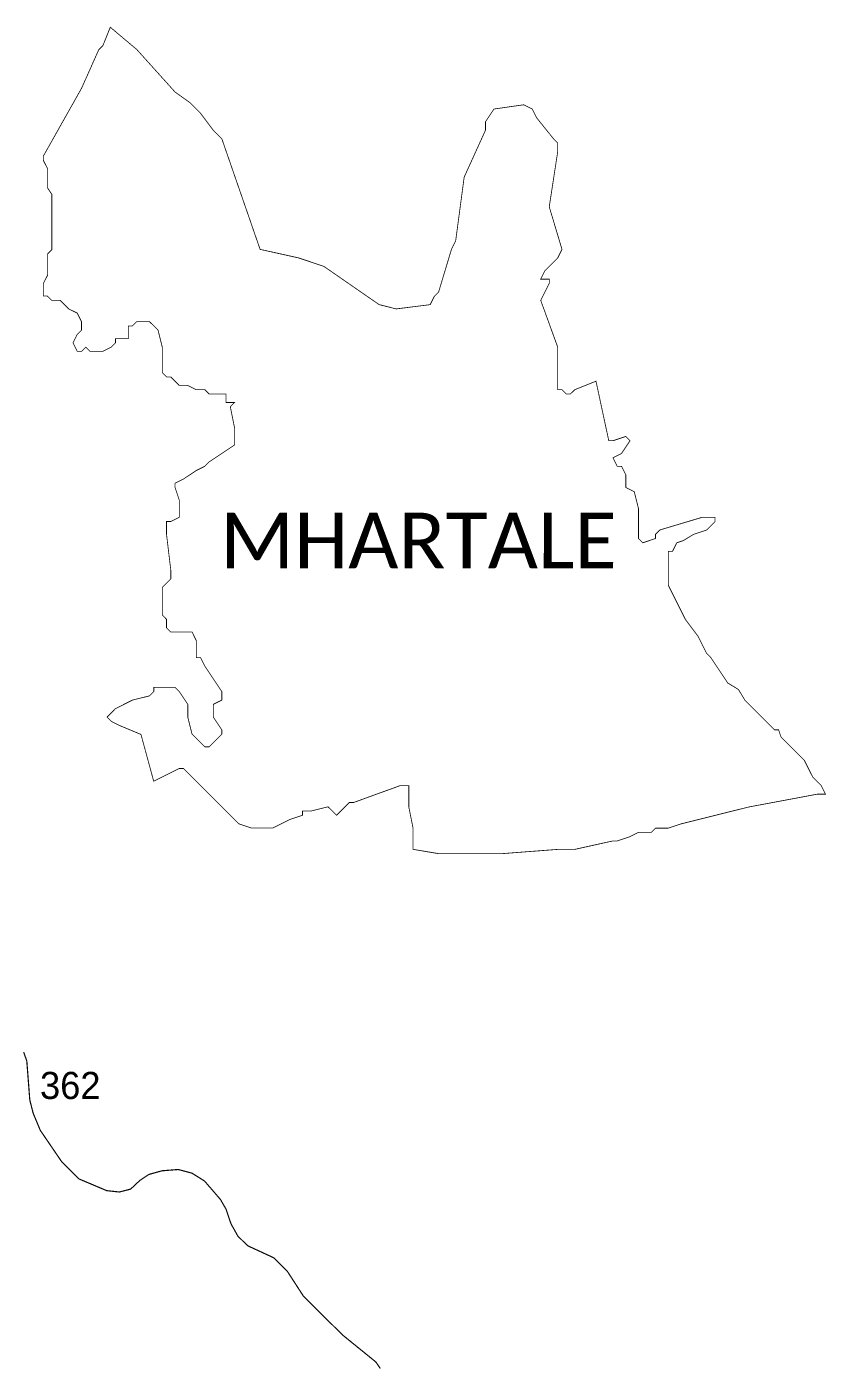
# Model space of a CAD drawing. Header units: metres. Extents: x 355512 to 359265, y 1739230 to 1742903.
# Drawn here: x 357202 to 359265, y 1739230 to 1742695 of the extents above; entities that cross this region are included whole.
import ezdxf

# ---------------------------------------------------------------- set-up
doc = ezdxf.new("R2010")
doc.units = ezdxf.units.M
doc.layers.add('NATURALLY PROTECTED', color=3, linetype='Continuous')
doc.layers.add('VILLAGE NAME', color=250, linetype='Continuous')

msp = doc.modelspace()

# ---------------------------------------------------------------- linework, layer by layer
at = {"color": 6, "const_width": 2}
msp.add_lwpolyline([(357417, 1742694.4), (357485.4, 1742636.9), (357584.2, 1742527.1), (357622.6, 1742499.7), (357650.1, 1742472.2), (357683, 1742428.3), (357705, 1742406.4), (357803.8, 1742120.9), (357902.6, 1742099), (357968.4, 1742077), (358111.2, 1741978.2), (358155.1, 1741967.2), (358242.9, 1741978.2), (358253.9, 1742000.2), (358264.8, 1742011.1), (358297.8, 1742120.9), (358308.7, 1742142.9), (358330.7, 1742307.6), (358385.6, 1742428.3), (358385.6, 1742450.3), (358407.6, 1742483.2), (358484.4, 1742494.2), (358506.4, 1742483.2), (358517.3, 1742461.2), (358561.3, 1742406.4), (358572.2, 1742395.4), (358572.2, 1742373.4), (358550.3, 1742230.7), (358583.2, 1742120.9), (358572.2, 1742099), (358539.3, 1742066), (358528.3, 1742044.1), (358550.3, 1742044.1), (358550.3, 1742033.1), (358528.3, 1741989.2), (358572.2, 1741868.4), (358572.2, 1741758.6), (358583.2, 1741758.6), (358594.2, 1741747.7), (358605.2, 1741747.7), (358616.2, 1741758.6), (358671, 1741780.6), (358704, 1741626.9), (358714.9, 1741626.9), (358747.9, 1741637.9), (358758.8, 1741626.9), (358736.9, 1741594), (358714.9, 1741583), (358725.9, 1741561), (358736.9, 1741561), (358747.9, 1741539.1), (358747.9, 1741506.2), (358769.8, 1741495.2), (358780.8, 1741451.3), (358780.8, 1741374.4), (358791.8, 1741363.4), (358824.7, 1741374.4), (358824.7, 1741385.4), (358835.7, 1741396.4), (358945.5, 1741429.3), (358978.4, 1741429.3), (358978.4, 1741418.3), (358956.5, 1741396.4), (358923.5, 1741385.4), (358896.1, 1741368.9), (358879.6, 1741363.4), (358868.6, 1741341.5), (358857.7, 1741341.5), (358857.7, 1741253.7), (358901.6, 1741165.8), (358934.5, 1741121.9), (358956.5, 1741078), (358967.4, 1741067), (359011.4, 1741001.2), (359038.8, 1740984.7), (359055.3, 1740957.3), (359132.1, 1740880.4), (359142.4, 1740880.4), (359148.4, 1740862.5), (359208.7, 1740802.1), (359230.7, 1740758.2), (359252.6, 1740736.2), (359263.6, 1740714.3), (359241.6, 1740714.3), (359066, 1740681.4), (358890.3, 1740637.6), (358857.4, 1740626.6), (358824.5, 1740626.6), (358813.5, 1740615.6), (358780.5, 1740615.6), (358758.6, 1740604.7), (358725.6, 1740593.7), (358714.7, 1740593.7), (358615.9, 1740571.8), (358571.7, 1740571.8), (358429.2, 1740560.9), (358264.5, 1740560.9), (358198.7, 1740571.9), (358198.7, 1740626.8), (358187.7, 1740681.7), (358187.7, 1740736.6), (358165.8, 1740736.6), (358045, 1740692.8), (358034, 1740692.8), (358001.1, 1740659.9), (357979.1, 1740681.8), (357935.2, 1740670.8), (357913.3, 1740670.8), (357913.3, 1740659.9), (357880.3, 1740648.9), (357836.4, 1740627), (357781.5, 1740627), (357748.6, 1740638), (357605.9, 1740780.7), (357595, 1740780.7), (357529.1, 1740747.8), (357496.2, 1740868.6), (357441.5, 1740891.4), (357419.5, 1740902.4), (357408.6, 1740913.3), (357430.5, 1740935.3), (357474.4, 1740957.3), (357518.3, 1740968.2), (357529.3, 1740979.2), (357529.3, 1740990.2), (357584.2, 1740990.2), (357595.2, 1740979.2), (357617.1, 1740946.3), (357617.1, 1740913.3), (357628.1, 1740869.4), (357661.1, 1740836.5), (357672, 1740836.5), (357705, 1740869.4), (357705, 1740880.4), (357683, 1740913.3), (357683, 1740946.3), (357705, 1740957.3), (357705, 1740979.2), (357661.1, 1741045.1), (357650.1, 1741067), (357639.1, 1741067), (357639.1, 1741110.9), (357628.1, 1741132.9), (357573.2, 1741132.9), (357562.2, 1741143.9), (357562.2, 1741165.8), (357551.3, 1741176.8), (357551.3, 1741248.2), (357573.2, 1741270.1), (357573.2, 1741293), (357562.2, 1741385.4), (357562.2, 1741418.3), (357573.2, 1741418.3), (357595.2, 1741429.3), (357595.2, 1741473.2), (357584.2, 1741506.2), (357584.2, 1741517.1), (357606.2, 1741528.1), (357639.1, 1741550), (357661.1, 1741561), (357672, 1741572), (357737.9, 1741615.9), (357737.9, 1741659.8), (357726.9, 1741714.7), (357737.9, 1741725.7), (357716, 1741725.7), (357716, 1741747.7), (357672, 1741747.7), (357661.1, 1741758.6), (357639.1, 1741758.6), (357617.1, 1741769.6), (357595.2, 1741769.6), (357573.2, 1741791.6), (357562.2, 1741791.6), (357551.3, 1741802.6), (357551.3, 1741868.4), (357540.3, 1741912.4), (357518.3, 1741934.3), (357485.4, 1741934.3), (357474.4, 1741923.3), (357463.4, 1741923.3), (357463.4, 1741890.4), (357430.5, 1741890.4), (357430.5, 1741879.4), (357419.5, 1741868.4), (357397.6, 1741857.5), (357364.6, 1741857.5), (357353.7, 1741868.4), (357342.7, 1741857.5), (357331.7, 1741857.5), (357320.7, 1741879.4), (357331.7, 1741901.4), (357342.7, 1741912.4), (357342.7, 1741934.3), (357331.7, 1741956.3), (357309.8, 1741967.2), (357287.8, 1741989.2), (357265.9, 1741989.2), (357254.9, 1742000.2), (357243.9, 1742000.4), (357244.1, 1742032.4), (357255.1, 1742054.3), (357255.1, 1742109.2), (357266.1, 1742120.2), (357266.2, 1742262.9), (357255.2, 1742279.4), (357255.2, 1742328.8), (357244.2, 1742350.7), (357244.2, 1742361.7), (357343.1, 1742537.3), (357387.1, 1742636.1), (357398, 1742647.1), (357417, 1742694.4)], dxfattribs=at)
at = {"layer": 'NATURALLY PROTECTED', "const_width": 3, "flags": 128}
msp.add_lwpolyline([(357193.3, 1740048.7), (357201.5, 1740025.4), (357205.9, 1739968.3), (357209.2, 1739924.6), (357218.1, 1739890.2), (357236.2, 1739846.7), (357290.6, 1739766.9), (357336.1, 1739721.1), (357381.3, 1739702), (357407.8, 1739690.8), (357440.4, 1739687.3), (357469.4, 1739694.7), (357493.6, 1739717.4), (357516.5, 1739732.6), (357550.6, 1739742.1), (357592.4, 1739745.4), (357628, 1739735.9), (357660.3, 1739715.7), (357701.5, 1739667.9), (357715.9, 1739642.9), (357728.7, 1739605.1), (357746.3, 1739573.6), (357771.6, 1739548.6), (357811.3, 1739530.3), (357838.7, 1739517.6), (357873.5, 1739483.5), (357916, 1739417.9), (358017, 1739317.9), (358073.3, 1739272.3), (358102.5, 1739248.6), (358114.3, 1739231.5)], dxfattribs=at)

# ---------------------------------------------------------------- texts
at = {"insert": (357235.6, 1739997.4), "char_height": 70, "attachment_point": 1}
msp.add_mtext_dynamic_manual_height_columns('362', width=95.172, gutter_width=1, heights=[0], dxfattribs=at)
at = {"layer": 'VILLAGE NAME', "insert": (357700.3, 1741441.4), "char_height": 143.7, "attachment_point": 1, "rotation": 359.9793}
msp.add_mtext_dynamic_manual_height_columns('{\\fCalibri|b0|i0|c0|p34;MHARTALE}', width=1418, gutter_width=718.5, heights=[0], dxfattribs=at)

doc.saveas('drawing.dxf')
